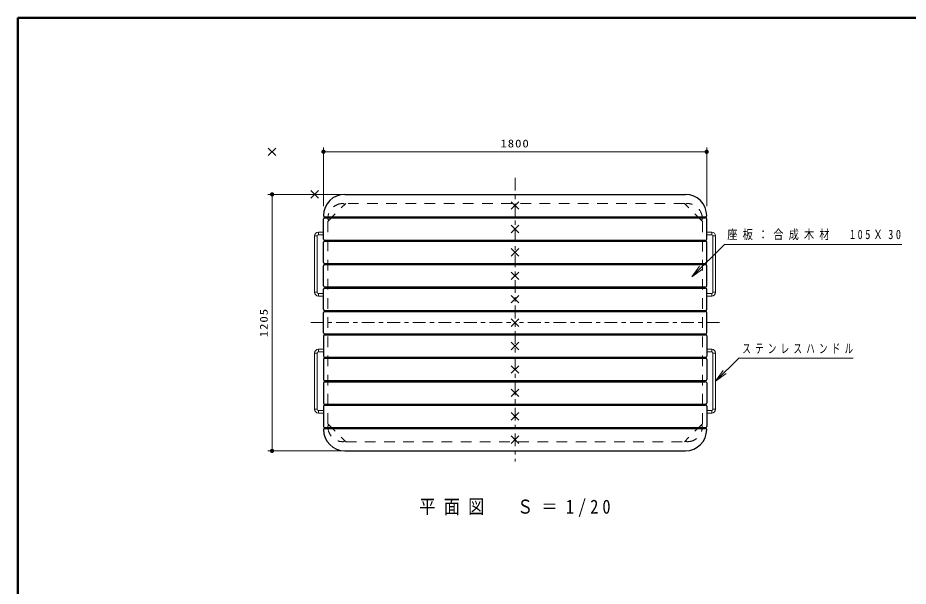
# Model space of a CAD drawing. Units: millimetres at full size, sheet at 1:20. Extents: x -7700 to 0, y 0 to 5340.
# Drawn here: x -7700 to -3518, y 2670 to 5340 of the extents above; entities that cross this region are included whole.
import ezdxf

# ---------------------------------------------------------------- set-up
doc = ezdxf.new("R2010")
doc.units = ezdxf.units.MM
doc.header["$LTSCALE"] = 20
doc.linetypes.add('USER1', pattern=[4.5, 2.5, -2])
doc.linetypes.add('USER2', pattern=[6, 3, -1, 1, -1])
doc.layers.add('layer1', color=7, linetype='Continuous', lineweight=25)
doc.layers.add('layer2', color=4, linetype='Continuous', lineweight=13)
doc.styles.add('ＭＳ ゴシック', font='')
doc.styles.get('ＭＳ ゴシック').set_extended_font_data('MS Gothic')

# ---------------------------------------------------------------- blocks, each defined once
blk = doc.blocks.new('x')
at = {"color": 0, "linetype": 'Continuous', "lineweight": -2}
for p, q in [((-0.884, -0.884), (0.884, 0.884)), ((0.884, -0.884), (-0.884, 0.884))]:
    blk.add_line(p, q, dxfattribs=at)
blk = doc.blocks.new('open_arrow')
at = {"color": 0, "linetype": 'Continuous', "lineweight": -2}
blk.add_lwpolyline([(7.5, 1.25), (0, 0), (7.5, -1.25)], dxfattribs=at)
blk = doc.blocks.new('filled_dot')
at = {"color": 0, "linetype": 'Continuous', "lineweight": -2, "const_width": 1.25}
blk.add_lwpolyline([(-0.625, 0, 1), (0.625, 0, 1)], format="xyb", close=True, dxfattribs=at)

msp = doc.modelspace()

# ---------------------------------------------------------------- linework, layer by layer
at = {"layer": 'layer1', "lineweight": 13}
for p, q in [((-6264.12, 4455.63), (-6264.12, 4730.63)), ((-4464.12, 4455.63), (-4464.12, 4730.63)), ((-6264.12, 4710.63), (-4464.12, 4710.63)), ((-6184.12, 4510.63), (-6525.62, 4510.63)), ((-6505.62, 3305.63), (-6505.62, 4510.63)), ((-6184.12, 3305.63), (-6525.62, 3305.63))]:
    msp.add_line(p, q, dxfattribs=at)
at = {"layer": 'layer1', "linetype": 'USER2', "lineweight": 13}
for p, q in [((-5364.12, 4588.02), (-5364.12, 3255.01)), ((-6324.3, 3908.13), (-5364.12, 3908.13)), ((-4403.93, 3908.13), (-5364.12, 3908.13))]:
    msp.add_line(p, q, dxfattribs=at)
at = {"layer": 'layer1', "color": 63}
for p, q in [((-6164.12, 4510.63), (-4564.12, 4510.63)), ((-6264.12, 4300.63), (-6264.12, 4395.63)), ((-6259.12, 4405.63), (-4469.12, 4405.63)), ((-6259.12, 4400.63), (-4469.12, 4400.63)), ((-4464.12, 4300.63), (-4464.12, 4395.63)), ((-6264.12, 4190.63), (-6264.12, 4285.63)), ((-6259.12, 4295.63), (-4469.12, 4295.63)), ((-6259.12, 4290.63), (-4469.12, 4290.63)), ((-4464.12, 4190.63), (-4464.12, 4285.63)), ((-6259.12, 4185.63), (-4469.12, 4185.63)), ((-6264.12, 4080.63), (-6264.12, 4175.63)), ((-6259.12, 4180.63), (-4469.12, 4180.63)), ((-4464.12, 4080.63), (-4464.12, 4175.63)), ((-6264.12, 3970.63), (-6264.12, 4065.63)), ((-6259.12, 4075.63), (-4469.12, 4075.63)), ((-6259.12, 4070.63), (-4469.12, 4070.63)), ((-4464.12, 3970.63), (-4464.12, 4065.63)), ((-6264.12, 3860.63), (-6264.12, 3955.63)), ((-6259.12, 3965.63), (-4469.12, 3965.63)), ((-6259.12, 3960.63), (-4469.12, 3960.63)), ((-4464.12, 3860.63), (-4464.12, 3955.63)), ((-6259.12, 3855.63), (-4469.12, 3855.63)), ((-6259.12, 3850.63), (-4469.12, 3850.63)), ((-6264.12, 3845.63), (-6264.12, 3750.63)), ((-4464.12, 3845.63), (-4464.12, 3750.63)), ((-6264.12, 3735.63), (-6264.12, 3640.63)), ((-6259.12, 3745.63), (-4469.12, 3745.63)), ((-6259.12, 3740.63), (-4469.12, 3740.63)), ((-4464.12, 3735.63), (-4464.12, 3640.63)), ((-6264.12, 3625.63), (-6264.12, 3530.63)), ((-6259.12, 3635.63), (-4469.12, 3635.63)), ((-6259.12, 3630.63), (-4469.12, 3630.63)), ((-4464.12, 3625.63), (-4464.12, 3530.63)), ((-6264.12, 3515.63), (-6264.12, 3420.63)), ((-6259.12, 3525.63), (-4469.12, 3525.63)), ((-6259.12, 3520.63), (-4469.12, 3520.63)), ((-4464.12, 3515.63), (-4464.12, 3420.63)), ((-6259.12, 3415.63), (-4469.12, 3415.63)), ((-6259.12, 3410.63), (-4469.12, 3410.63)), ((-6164.12, 3305.63), (-4564.12, 3305.63))]:
    msp.add_line(p, q, dxfattribs=at)
at = {"layer": 'layer1', "color": 140, "linetype": 'USER1', "lineweight": 13}
for p, q in [((-6244.12, 4383.28), (-6159.26, 4468.13)), ((-6168.21, 4466.47), (-6166.69, 4464.95)), ((-4568.97, 4468.13), (-6159.26, 4468.13)), ((-4484.12, 4383.28), (-4568.97, 4468.13)), ((-4560.02, 4466.47), (-4561.55, 4464.95)), ((-6242.46, 4392.22), (-6240.93, 4390.7)), ((-4485.78, 4392.22), (-4487.3, 4390.7)), ((-6244.12, 4383.28), (-6244.12, 3432.98)), ((-4484.12, 3432.98), (-4484.12, 4383.28)), ((-6244.12, 3432.98), (-6159.26, 3348.13)), ((-4484.12, 3432.98), (-4568.97, 3348.13)), ((-6242.46, 3424.04), (-6240.93, 3425.56)), ((-4485.78, 3424.04), (-4487.3, 3425.56)), ((-6168.21, 3349.79), (-6166.69, 3351.31)), ((-6159.26, 3348.13), (-4568.97, 3348.13)), ((-4560.02, 3349.79), (-4561.55, 3351.31))]:
    msp.add_line(p, q, dxfattribs=at)
at = {"layer": 'layer1', "color": 121, "lineweight": 13}
for p, q in [((-6305.62, 4315.13), (-6299.62, 4315.13)), ((-6305.62, 4051.13), (-6305.62, 4315.13)), ((-6299.62, 4315.13), (-6293.62, 4315.13)), ((-6293.62, 4315.13), (-6293.62, 4051.13)), ((-6287.62, 4333.13), (-6287.62, 4327.13)), ((-6287.62, 4333.13), (-6264.12, 4333.13)), ((-6287.62, 4327.13), (-6287.62, 4321.13)), ((-6264.12, 4321.13), (-6287.62, 4321.13)), ((-4440.62, 4333.13), (-4464.12, 4333.13)), ((-4464.12, 4321.13), (-4440.62, 4321.13)), ((-4440.62, 4333.13), (-4440.62, 4327.13)), ((-4440.62, 4327.13), (-4440.62, 4321.13)), ((-4434.62, 4315.13), (-4434.62, 4051.13)), ((-4428.62, 4315.13), (-4434.62, 4315.13)), ((-4422.62, 4315.13), (-4428.62, 4315.13)), ((-4422.62, 4051.13), (-4422.62, 4315.13)), ((-6305.62, 4051.13), (-6299.62, 4051.13)), ((-6299.62, 4051.13), (-6293.62, 4051.13)), ((-6287.62, 4039.13), (-6287.62, 4045.13)), ((-6287.62, 4045.13), (-6264.12, 4045.13)), ((-6287.62, 4033.13), (-6287.62, 4039.13)), ((-6264.12, 4033.13), (-6287.62, 4033.13)), ((-4440.62, 4045.13), (-4464.12, 4045.13)), ((-4464.12, 4033.13), (-4440.62, 4033.13)), ((-4440.62, 4039.13), (-4440.62, 4045.13)), ((-4440.62, 4033.13), (-4440.62, 4039.13)), ((-4428.62, 4051.13), (-4434.62, 4051.13)), ((-4422.62, 4051.13), (-4428.62, 4051.13)), ((-6305.62, 3765.13), (-6305.62, 3501.13)), ((-6305.62, 3765.13), (-6299.62, 3765.13)), ((-6299.62, 3765.13), (-6293.62, 3765.13)), ((-6293.62, 3501.13), (-6293.62, 3765.13)), ((-6287.62, 3783.13), (-6287.62, 3777.13)), ((-6264.12, 3783.13), (-6287.62, 3783.13)), ((-6287.62, 3777.13), (-6287.62, 3771.13)), ((-6287.62, 3771.13), (-6264.12, 3771.13)), ((-4464.12, 3783.13), (-4440.62, 3783.13)), ((-4440.62, 3771.13), (-4464.12, 3771.13)), ((-4440.62, 3783.13), (-4440.62, 3777.13)), ((-4440.62, 3777.13), (-4440.62, 3771.13)), ((-4428.62, 3765.13), (-4434.62, 3765.13)), ((-4434.62, 3501.13), (-4434.62, 3765.13)), ((-4422.62, 3765.13), (-4428.62, 3765.13)), ((-4422.62, 3765.13), (-4422.62, 3501.13)), ((-6305.62, 3501.13), (-6299.62, 3501.13)), ((-6299.62, 3501.13), (-6293.62, 3501.13)), ((-6287.62, 3489.13), (-6287.62, 3495.13)), ((-6264.12, 3495.13), (-6287.62, 3495.13)), ((-6287.62, 3483.13), (-6287.62, 3489.13)), ((-6287.62, 3483.13), (-6264.12, 3483.13)), ((-4464.12, 3495.13), (-4440.62, 3495.13)), ((-4440.62, 3483.13), (-4464.12, 3483.13)), ((-4440.62, 3489.13), (-4440.62, 3495.13)), ((-4440.62, 3483.13), (-4440.62, 3489.13)), ((-4428.62, 3501.13), (-4434.62, 3501.13)), ((-4422.62, 3501.13), (-4428.62, 3501.13))]:
    msp.add_line(p, q, dxfattribs=at)
at = {"layer": 'layer1', "lineweight": 13}
for points in [[(-4533.29, 4123.26), (-4381.23, 4275.32), (-3547.17, 4275.32)], [(-4422.62, 3633.13), (-4313.84, 3741.9), (-3776.8, 3741.9)]]:
    msp.add_lwpolyline(points, dxfattribs=at)
at = {"layer": 'layer1', "color": 63}
for centre, radius, start, end in [((-6164.12, 4410.63), 100, 90, 180), ((-4564.12, 4410.63), 100, 0, 90), ((-6259.12, 4410.63), 5, 180, 270), ((-6259.12, 4395.63), 5, 90, 180), ((-4469.12, 4410.63), 5, 270, 0), ((-4469.12, 4395.63), 5, 0, 90), ((-6259.12, 4300.63), 5, 180, 270), ((-6259.12, 4285.63), 5, 90, 180), ((-4469.12, 4300.63), 5, 270, 0), ((-4469.12, 4285.63), 5, 0, 90), ((-6259.12, 4190.63), 5, 180, 270), ((-4469.12, 4190.63), 5, 270, 0), ((-6259.12, 4175.63), 5, 90, 180), ((-4469.12, 4175.63), 5, 0, 90), ((-6259.12, 4080.63), 5, 180, 270), ((-6259.12, 4065.63), 5, 90, 180), ((-4469.12, 4080.63), 5, 270, 0), ((-4469.12, 4065.63), 5, 0, 90), ((-6259.12, 3970.63), 5, 180, 270), ((-6259.12, 3955.63), 5, 90, 180), ((-4469.12, 3970.63), 5, 270, 0), ((-4469.12, 3955.63), 5, 0, 90), ((-6259.12, 3860.63), 5, 180, 270), ((-6259.12, 3845.63), 5, 90, 180), ((-4469.12, 3860.63), 5, 270, 0), ((-4469.12, 3845.63), 5, 0, 90), ((-6259.12, 3750.63), 5, 180, 270), ((-6259.12, 3735.63), 5, 90, 180), ((-4469.12, 3750.63), 5, 270, 0), ((-4469.12, 3735.63), 5, 0, 90), ((-6259.12, 3640.63), 5, 180, 270), ((-4469.12, 3640.63), 5, 270, 0), ((-6259.12, 3625.63), 5, 90, 180), ((-4469.12, 3625.63), 5, 0, 90), ((-6259.12, 3530.63), 5, 180, 270), ((-6259.12, 3515.63), 5, 90, 180), ((-4469.12, 3530.63), 5, 270, 0), ((-4469.12, 3515.63), 5, 0, 90), ((-6259.12, 3420.63), 5, 180, 270), ((-6259.12, 3405.63), 5, 90, 180), ((-6164.12, 3405.63), 100, 180, 270), ((-4564.12, 3405.63), 100, 270, 0), ((-4469.12, 3420.63), 5, 270, 0), ((-4469.12, 3405.63), 5, 0, 90)]:
    msp.add_arc(centre, radius, start, end, dxfattribs=at)
at = {"layer": 'layer1', "color": 140, "linetype": 'USER1', "lineweight": 13}
for centre, radius, start, end in [((-6173.41, 4397.42), 70, 87.3702, 182.6298), ((-6170.33, 4464.35), 3, 45, 87.3702), ((-6168.81, 4462.83), 3, 315, 45), ((-4559.42, 4462.83), 3, 135, 225), ((-4557.9, 4464.35), 3, 92.6298, 135), ((-4554.83, 4397.42), 70, 357.3702, 92.6298), ((-6240.34, 4394.34), 3, 182.6298, 225), ((-4487.9, 4394.34), 3, 315, 357.3702), ((-6238.81, 4392.82), 3, 225, 315), ((-4489.42, 4392.82), 3, 225, 315), ((-6173.41, 3418.84), 70, 177.3702, 272.6298), ((-6240.34, 3421.91), 3, 135, 177.3702), ((-6238.81, 3423.44), 3, 45, 135), ((-4554.83, 3418.84), 70, 267.3702, 2.6298), ((-4489.42, 3423.44), 3, 45, 135), ((-4487.9, 3421.91), 3, 2.6298, 45), ((-6170.33, 3351.91), 3, 272.6298, 315), ((-6168.81, 3353.43), 3, 315, 45), ((-4559.42, 3353.43), 3, 135, 225), ((-4557.9, 3351.91), 3, 225, 267.3702)]:
    msp.add_arc(centre, radius, start, end, dxfattribs=at)
at = {"layer": 'layer1', "color": 121, "lineweight": 13}
for centre, radius, start, end in [((-6287.62, 4315.13), 18, 90, 180), ((-6287.62, 4315.13), 6, 90, 180), ((-4440.62, 4315.13), 18, 0, 90), ((-4440.62, 4315.13), 6, 0, 90), ((-6287.62, 4051.13), 18, 180, 270), ((-6287.62, 4051.13), 6, 180, 270), ((-4440.62, 4051.13), 6, 270, 0), ((-4440.62, 4051.13), 18, 270, 0), ((-6287.62, 3765.13), 18, 90, 180), ((-6287.62, 3765.13), 6, 90, 180), ((-4440.62, 3765.13), 18, 0, 90), ((-4440.62, 3765.13), 6, 0, 90), ((-6287.62, 3501.13), 18, 180, 270), ((-6287.62, 3501.13), 6, 180, 270), ((-4440.62, 3501.13), 18, 270, 0), ((-4440.62, 3501.13), 6, 270, 0)]:
    msp.add_arc(centre, radius, start, end, dxfattribs=at)
at = {"layer": 'layer2', "color": 7, "lineweight": 50}
for p, q in [((0, 5340), (-7700, 5340)), ((-7700, 5340), (-7700, 0))]:
    msp.add_line(p, q, dxfattribs=at)

# ---------------------------------------------------------------- block references
at = {"layer": 'layer1', "xscale": 20, "yscale": 20}
for p in [(-6505.62, 4710.63), (-6305.62, 4510.63)]:
    msp.add_blockref('x', p, dxfattribs=at)
at = {"layer": 'layer1', "lineweight": 13, "xscale": 8, "yscale": 8}
msp.add_blockref('filled_dot', (-6264.12, 4710.63), dxfattribs=at)
for name, p, rotation in [('filled_dot', (-4464.12, 4710.63), 180), ('filled_dot', (-6505.62, 4510.63), 270), ('open_arrow', (-4533.29, 4123.26), 45), ('open_arrow', (-4422.62, 3633.13), 45), ('filled_dot', (-6505.62, 3305.63), 90)]:
    msp.add_blockref(name, p, dxfattribs=dict(at, rotation=rotation))
at = {"layer": 'layer1', "color": 63, "xscale": 20, "yscale": 20}
for p in [(-5364.12, 4458.13), (-5364.12, 4348.13), (-5364.12, 4238.13), (-5364.12, 4128.13), (-5364.12, 4018.13), (-5364.12, 3908.13), (-5364.12, 3798.13), (-5364.12, 3688.13), (-5364.12, 3578.13), (-5364.12, 3468.13), (-5364.12, 3358.13)]:
    msp.add_blockref('x', p, dxfattribs=at)

# ---------------------------------------------------------------- texts
at = {"layer": 'layer1', "style": 'ＭＳ ゴシック'}
for s, insert, char_height, attachment_point in [('\\T1.15;\\W1.2;1800', (-5364.12, 4730.63), 36.66, 8), ('\\T1.5;\\W0.8;座板：合成木材\u3000105Ｘ30', (-4367.17, 4295.32), 43.99, 7), ('\\T1.5;\\W0.65;ステンレスハンドル', (-4296.8, 3761.9), 43.99, 7), ('\\T1.5;\\W0.85;平面図\u3000Ｓ＝1/20', (-5814.12, 3035.79), 65.98, 4)]:
    msp.add_mtext(s, dxfattribs=dict(at, insert=insert, char_height=char_height, attachment_point=attachment_point))
at = {"layer": 'layer1', "insert": (-6525.62, 3908.13), "char_height": 36.66, "attachment_point": 8, "rotation": 90, "style": 'ＭＳ ゴシック'}
msp.add_mtext('\\T1.15;\\W1.2;1205', dxfattribs=at)

doc.saveas('drawing.dxf')
